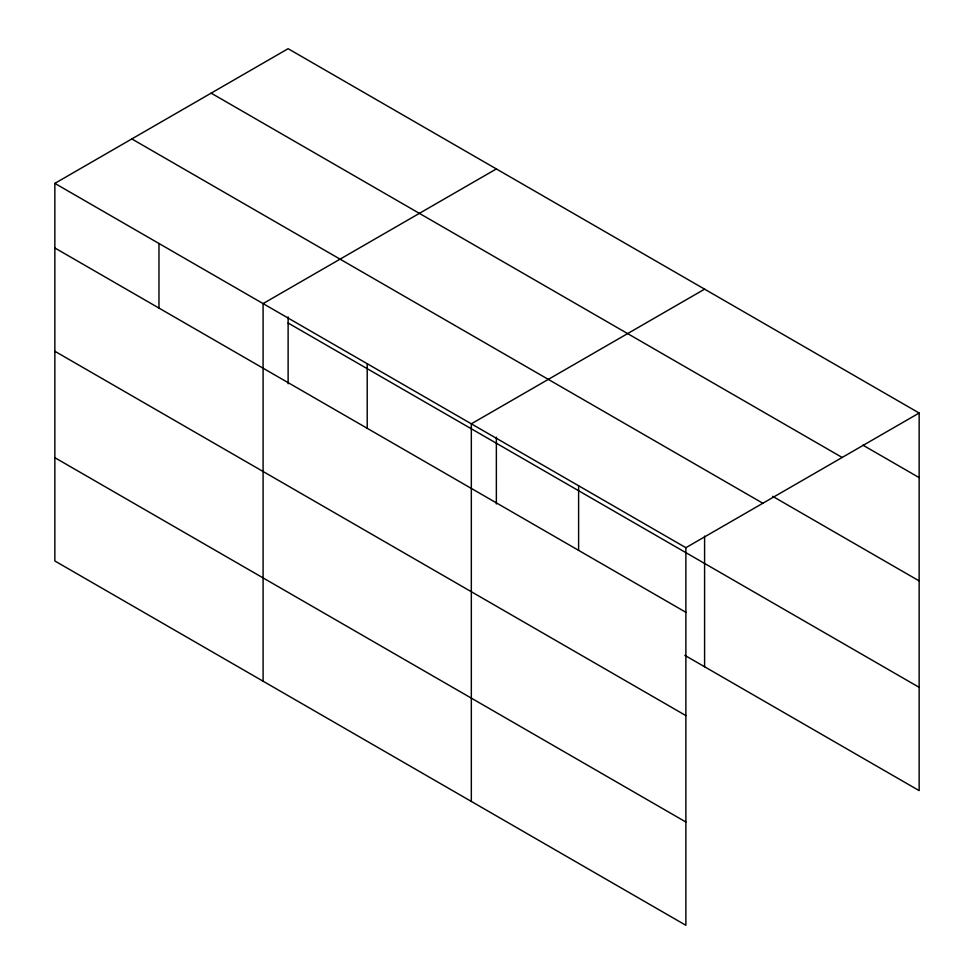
<?xml version="1.0" encoding="UTF-8"?>
<svg xmlns="http://www.w3.org/2000/svg" width="974" height="974" viewBox="0 0 974 974"><rect width="100%" height="100%" fill="white"/><g stroke="black" fill="none" stroke-linecap="round" stroke-linejoin="round"><path stroke-width="1.46" d="M685.879 715.586L685.879 547.692L54.848 183.38L54.848 560.975L685.879 925.3L685.879 715.586L54.848 351.261M684.832 655.344L919.152 790.62L919.152 413.025L288.121 48.7L54.848 183.38M496.363 168.928L263.09 303.596L263.09 681.203M704.592 289.156L471.331 423.824L471.331 801.432M685.879 547.692L919.152 413.025M862.891 445.142L919.152 477.613M211.139 93.139L842.169 457.463M772.625 496.314L919.152 580.906M131.831 138.929L762.861 503.254M288.121 323.015L919.152 687.327M54.848 247.968L685.879 612.293M54.848 457.683L685.879 822.007M704.592 536.102L704.592 666.752M578.605 485.758L578.605 550.359M496.363 437.156L496.363 503.996M367.21 363.716L367.21 428.304M288.121 316.927L288.121 383.768M158.969 243.488L158.969 308.088"/></g></svg>
